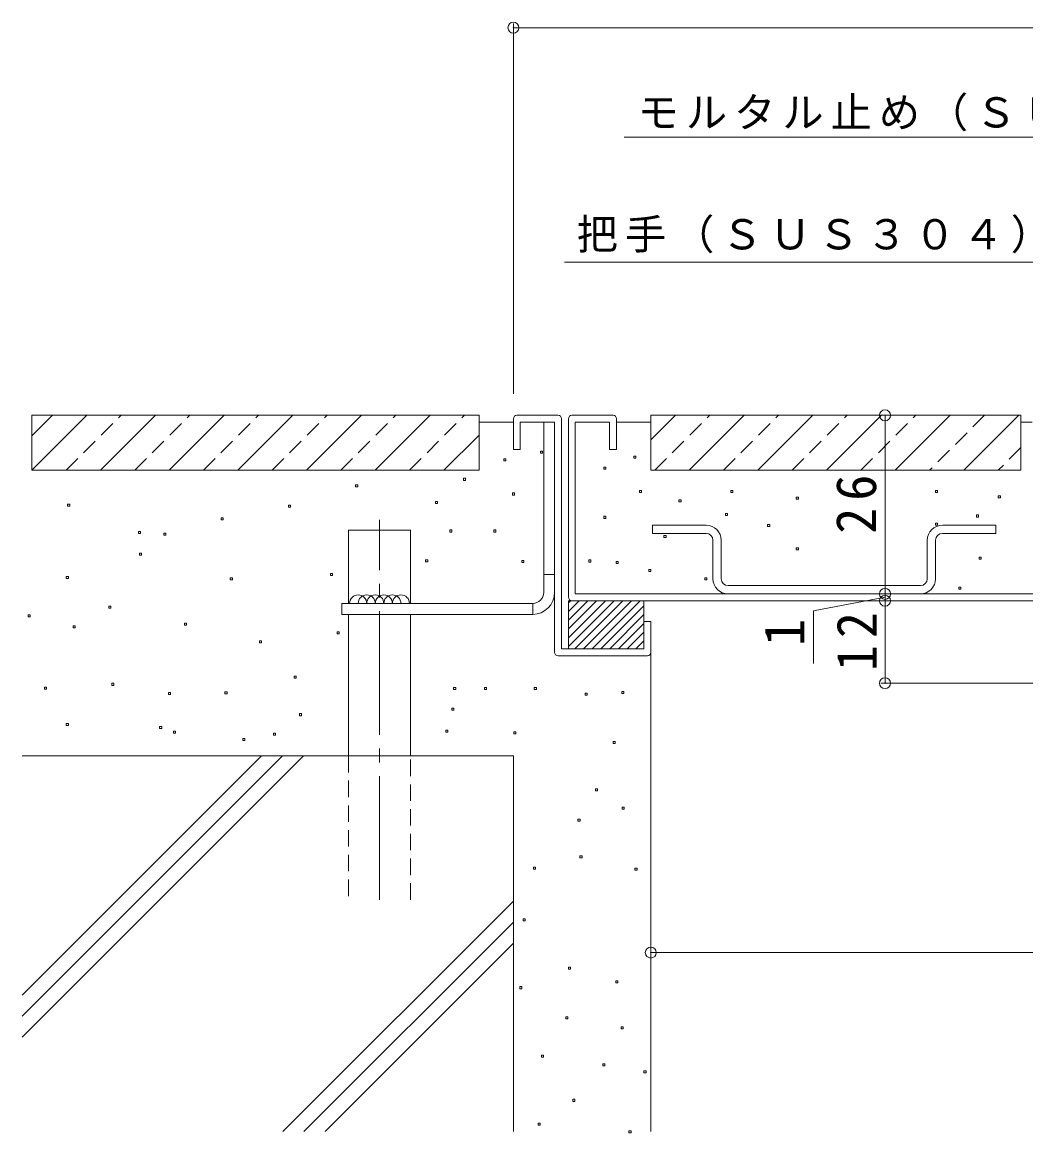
# Model space of a CAD drawing. Units: millimetres at full size. Extents: x -307 to 327, y -274 to 244.
# Drawn here: x -41.1 to 105, y 71.7 to 233.4 of the extents above; entities that cross this region are included whole.
import ezdxf
from ezdxf.enums import TextEntityAlignment as Align

# ---------------------------------------------------------------- set-up
doc = ezdxf.new("R2010")
doc.units = ezdxf.units.MM
doc.header["$LTSCALE"] = 2
doc.header["$PDMODE"] = 32
doc.header["$PDSIZE"] = 1.6
doc.linetypes.add('CHAIN2', pattern=[12, 9, -1, 1, -1])
doc.linetypes.add('DASHED1', pattern=[1.8, 1.2, -0.6])
for name, color, linetype, lineweight in [('D-1', 2, 'Continuous', 9), ('D-2', 3, 'Continuous', 9), ('D-3', 2, 'Continuous', 9), ('D-4', 7, 'Continuous', 9), ('D-5', 7, 'Continuous', 9), ('D-6', 7, 'Continuous', 9)]:
    doc.layers.add(name, color=color, linetype=linetype, lineweight=lineweight)
doc.styles.add('ＭＳ ゴシック', font='')
doc.styles.get('ＭＳ ゴシック').set_extended_font_data('MS Gothic')

msp = doc.modelspace()

# ---------------------------------------------------------------- linework, layer by layer
at = {"layer": 'D-1'}
for p, q in [((30.407, 175.655), (30.407, 171.155)), ((36.911, 176.155), (30.907, 176.155)), ((36.407, 175.155), (31.406, 175.155)), ((31.406, 175.155), (31.406, 171.155)), ((34.807, 150.367), (34.807, 175.155)), ((36.407, 141.655), (36.407, 175.155)), ((37.407, 175.655), (37.407, 142.155)), ((31.406, 171.155), (30.407, 171.155)), ((36.407, 152.967), (34.807, 152.967)), ((33.207, 148.767), (5.407, 148.767)), ((33.207, 148.767), (33.207, 147.167)), ((38.406, 142.155), (38.406, 149.155)), ((49.407, 149.155), (38.406, 149.155)), ((38.406, 143.776), (43.786, 149.155)), ((38.406, 145.049), (42.513, 149.155)), ((38.406, 146.321), (41.24, 149.155)), ((38.406, 148.867), (38.695, 149.155)), ((38.406, 142.503), (45.059, 149.155)), ((38.408, 147.596), (39.968, 149.155)), ((39.332, 142.155), (46.332, 149.155)), ((40.604, 142.155), (47.604, 149.155)), ((41.877, 142.155), (48.877, 149.155)), ((49.407, 146.155), (49.407, 149.155)), ((43.15, 142.155), (49.406, 148.412)), ((44.423, 142.155), (49.407, 147.139)), ((45.696, 142.155), (49.407, 145.866)), ((49.407, 146.155), (49.407, 142.155)), ((49.407, 146.155), (50.407, 146.155)), ((50.407, 141.655), (50.407, 146.155)), ((46.968, 142.155), (49.407, 144.594)), ((48.241, 142.155), (49.407, 143.321)), ((36.907, 141.155), (49.907, 141.155)), ((49.407, 142.155), (37.407, 142.155))]:
    msp.add_line(p, q, dxfattribs=at)
msp.add_lwpolyline([(33.207, 147.167), (5.407, 147.167), (5.407, 148.767)], dxfattribs=at)
for centre, radius, start, end in [((30.907, 175.655), 0.5, 90, 180), ((36.907, 175.655), 0.5, 0, 90), ((33.207, 150.367), 3.2, 270, 0), ((33.207, 150.367), 1.6, 270, 0), ((36.907, 141.655), 0.5, 180, 270), ((49.907, 141.655), 0.5, 270, 0)]:
    msp.add_arc(centre, radius, start, end, dxfattribs=at)
at = {"layer": 'D-2'}
for p, q in [((38.407, 149.655), (38.407, 175.655)), ((38.907, 176.155), (44.907, 176.155)), ((39.406, 175.155), (44.407, 175.155)), ((39.406, 175.155), (39.406, 150.155)), ((44.407, 175.155), (44.407, 171.155)), ((45.407, 175.655), (45.407, 171.155)), ((45.407, 174.155), (45.407, 172.955)), ((44.407, 171.155), (45.407, 171.155)), ((38.936, 149.155), (122.907, 149.155)), ((122.907, 150.155), (39.406, 150.155))]:
    msp.add_line(p, q, dxfattribs=at)
for centre, start, end in [((38.907, 175.655), 90, 180), ((44.907, 175.655), 0, 90), ((38.907, 149.655), 180, 270)]:
    msp.add_arc(centre, 0.5, start, end, dxfattribs=at)
at = {"layer": 'D-3'}
for p, q in [((50.656, 158.956), (50.656, 160.155)), ((58.457, 160.155), (50.656, 160.155)), ((92.857, 160.155), (100.657, 160.155)), ((100.657, 158.956), (100.657, 160.155)), ((58.456, 158.956), (50.656, 158.956)), ((92.857, 158.956), (100.657, 158.956)), ((59.456, 152.355), (59.456, 157.955)), ((60.656, 157.955), (60.656, 152.355)), ((90.657, 157.955), (90.657, 152.355)), ((91.857, 157.955), (91.857, 152.355)), ((89.656, 151.355), (61.657, 151.355))]:
    msp.add_line(p, q, dxfattribs=at)
for centre, radius, start, end in [((58.457, 157.955), 2.2, 0, 90), ((92.857, 157.955), 2.2, 90, 180), ((58.456, 157.955), 1, 0, 90), ((92.857, 157.955), 1, 90, 180), ((61.656, 152.355), 2.2, 180, 270), ((61.657, 152.355), 1, 180, 270), ((89.656, 152.355), 1, 270, 0), ((89.657, 152.355), 2.2, 270, 0)]:
    msp.add_arc(centre, radius, start, end, dxfattribs=at)
at = {"layer": 'D-4'}
for p, q in [((30.407, 179.272), (30.407, 233.191)), ((30.407, 232.591), (230.399, 232.591)), ((84.503, 176.155), (84.503, 150.155)), ((84.503, 150.155), (84.503, 149.155)), ((84.503, 149.155), (84.503, 137.155)), ((83.903, 137.155), (118.907, 137.155)), ((210.406, 97.931), (50.407, 97.931))]:
    msp.add_line(p, q, dxfattribs=at)
msp.add_lwpolyline([(84.503, 149.655), (74.089, 147.683), (74.089, 140.001)], dxfattribs=at)
for p in [(30.407, 232.591), (84.503, 176.155), (84.503, 150.155), (84.503, 149.155), (84.503, 137.155), (50.407, 97.931)]:
    msp.add_point(p, dxfattribs=at)
at = {"layer": 'D-5'}
for p, q in [((46.509, 216.658), (142.52, 216.658)), ((37.85, 198.431), (106.851, 198.431))]:
    msp.add_line(p, q, dxfattribs=at)
at = {"layer": 'D-6', "color": 6}
for p, q in [((-39.723, 173.155), (-36.723, 176.155)), ((-39.723, 168.155), (-31.723, 176.155)), ((-39.723, 176.155), (-39.723, 168.155)), ((25.407, 176.155), (-39.723, 176.155)), ((-29.723, 168.155), (-21.723, 176.155)), ((-19.723, 168.155), (-11.723, 176.155)), ((-9.723, 168.155), (-1.723, 176.155)), ((0.277, 168.155), (8.277, 176.155)), ((10.277, 168.155), (18.277, 176.155)), ((25.407, 176.155), (25.407, 168.155)), ((25.407, 175.155), (30.407, 175.155)), ((50.406, 175.155), (45.407, 175.155)), ((50.406, 176.155), (50.406, 168.155)), ((104.274, 176.155), (50.406, 176.155)), ((50.406, 172.579), (53.983, 176.155)), ((55.983, 168.155), (63.983, 176.155)), ((65.983, 168.155), (73.984, 176.155)), ((75.984, 168.155), (83.984, 176.155)), ((85.984, 168.155), (93.984, 176.155)), ((103.984, 176.155), (95.984, 168.155)), ((104.274, 168.155), (104.274, 176.155)), ((105.906, 175.155), (104.274, 175.155)), ((20.277, 168.155), (25.407, 173.285)), ((-39.723, 168.155), (25.407, 168.155)), ((104.274, 168.155), (50.406, 168.155)), ((15.414, 159.423), (6.414, 159.423)), ((6.414, 148.767), (6.414, 159.423)), ((15.414, 148.767), (15.414, 159.423)), ((6.414, 126.566), (6.414, 147.167)), ((15.414, 126.566), (15.414, 147.167)), ((50.407, 141.655), (50.407, 71.865)), ((-41.109, 126.566), (30.414, 126.566)), ((-6.279, 126.566), (-41.109, 91.736)), ((-0.159, 126.566), (-41.109, 85.616)), ((-3.219, 126.566), (-41.109, 88.676)), ((30.414, 126.566), (30.414, 71.865)), ((30.414, 105.427), (-3.147, 71.865)), ((30.414, 102.367), (-0.087, 71.865)), ((30.414, 99.307), (2.973, 71.865))]:
    msp.add_line(p, q, dxfattribs=at)
at = {"layer": 'D-6', "color": 6, "linetype": 'DASHED1'}
for p, q in [((-34.723, 168.155), (-26.723, 176.155)), ((-24.723, 168.155), (-16.723, 176.155)), ((-14.723, 168.155), (-6.723, 176.155)), ((-4.723, 168.155), (3.277, 176.155)), ((5.277, 168.155), (13.277, 176.155)), ((15.277, 168.155), (23.277, 176.155)), ((50.983, 168.155), (58.983, 176.155)), ((60.983, 168.155), (68.983, 176.155)), ((70.984, 168.155), (78.983, 176.155)), ((80.984, 168.155), (88.984, 176.155)), ((98.984, 176.155), (90.984, 168.155)), ((104.274, 171.446), (100.984, 168.155)), ((6.414, 126.566), (6.414, 105.623)), ((15.414, 105.623), (15.414, 126.566))]:
    msp.add_line(p, q, dxfattribs=at)
at = {"layer": 'D-6', "color": 6, "linetype": 'CHAIN2'}
msp.add_line((10.914, 105.623), (10.914, 160.943), dxfattribs=at)
at = {"layer": 'D-6'}
for points in [[(29.312, 169.518), (29.312, 169.818), (29.013, 169.818), (29.013, 169.518)], [(34.627, 170.623), (34.627, 170.923), (34.327, 170.923), (34.327, 170.623)], [(47.946, 169.892), (47.946, 170.192), (48.246, 170.192), (48.246, 169.892)], [(43.575, 168.303), (43.575, 168.603), (43.875, 168.603), (43.875, 168.303)], [(23.446, 166.688), (23.446, 166.988), (23.146, 166.988), (23.146, 166.688)], [(7.729, 165.736), (7.729, 166.036), (7.43, 166.036), (7.43, 165.736)], [(48.741, 164.925), (48.741, 165.225), (49.041, 165.225), (49.041, 164.925)], [(62.053, 164.925), (62.053, 165.225), (62.353, 165.225), (62.353, 164.925)], [(91.856, 164.925), (91.856, 165.225), (92.156, 165.225), (92.156, 164.925)], [(19.373, 163.306), (19.373, 163.606), (19.074, 163.606), (19.074, 163.306)], [(30.555, 164.549), (30.555, 164.849), (30.255, 164.849), (30.255, 164.549)], [(54.503, 163.534), (54.503, 163.834), (54.803, 163.834), (54.803, 163.534)], [(71.59, 163.931), (71.59, 164.231), (71.89, 164.231), (71.89, 163.931)], [(100.996, 164.13), (100.996, 164.43), (101.296, 164.43), (101.296, 164.13)], [(-34.195, 162.905), (-34.195, 163.205), (-34.495, 163.205), (-34.495, 162.905)], [(-2.035, 162.789), (-2.035, 163.09), (-2.335, 163.09), (-2.335, 162.789)], [(61.258, 161.547), (61.258, 161.847), (61.558, 161.847), (61.558, 161.547)], [(-11.837, 160.935), (-11.837, 161.235), (-12.137, 161.235), (-12.137, 160.935)], [(43.575, 161.15), (43.575, 161.45), (43.875, 161.45), (43.875, 161.15)], [(67.417, 159.958), (67.417, 160.258), (67.717, 160.258), (67.717, 159.958)], [(91.856, 160.156), (91.856, 160.456), (92.156, 160.456), (92.156, 160.156)], [(97.817, 161.348), (97.817, 161.649), (98.117, 161.649), (98.117, 161.348)], [(-23.891, 158.948), (-23.891, 159.248), (-24.191, 159.248), (-24.191, 158.948)], [(-20.182, 158.683), (-20.182, 158.983), (-20.482, 158.983), (-20.482, 158.683)], [(21.444, 159.165), (21.444, 159.465), (21.144, 159.465), (21.144, 159.165)], [(27.863, 159.165), (27.863, 159.465), (27.563, 159.465), (27.563, 159.165)], [(52.317, 158.368), (52.317, 158.668), (52.617, 158.668), (52.617, 158.368)], [(71.59, 156.58), (71.59, 156.88), (71.89, 156.88), (71.89, 156.58)], [(-23.758, 155.769), (-23.758, 156.069), (-24.058, 156.069), (-24.058, 155.769)], [(98.214, 155.189), (98.214, 155.489), (98.514, 155.489), (98.514, 155.189)], [(17.924, 154.817), (17.924, 155.117), (17.624, 155.117), (17.624, 154.817)], [(31.941, 154.726), (31.941, 155.026), (31.641, 155.026), (31.641, 154.726)], [(41.389, 154.792), (41.389, 155.092), (41.689, 155.092), (41.689, 154.792)], [(45.363, 154.593), (45.363, 154.893), (45.663, 154.893), (45.663, 154.593)], [(50.132, 153.401), (50.132, 153.701), (50.432, 153.701), (50.432, 153.401)], [(-34.394, 152.375), (-34.394, 152.675), (-34.694, 152.675), (-34.694, 152.375)], [(-10.513, 152.193), (-10.513, 152.493), (-10.813, 152.493), (-10.813, 152.193)], [(4.076, 152.842), (4.076, 153.142), (3.776, 153.142), (3.776, 152.842)], [(58.278, 152.209), (58.278, 152.509), (58.578, 152.509), (58.578, 152.209)], [(95.234, 150.818), (95.234, 151.118), (95.534, 151.118), (95.534, 150.818)], [(-28.211, 148.075), (-28.211, 148.375), (-28.511, 148.375), (-28.511, 148.075)], [(-39.957, 146.812), (-39.957, 147.112), (-40.257, 147.112), (-40.257, 146.812)], [(-17.173, 145.603), (-17.173, 145.903), (-17.473, 145.903), (-17.473, 145.603)], [(-33.4, 145.222), (-33.4, 145.522), (-33.7, 145.522), (-33.7, 145.222)], [(5.041, 144.326), (5.041, 144.626), (4.741, 144.626), (4.741, 144.326)], [(-6.262, 143.031), (-6.262, 143.331), (-6.562, 143.331), (-6.562, 143.031)], [(-1.224, 137.893), (-1.224, 138.193), (-1.524, 138.193), (-1.524, 137.893)], [(-37.573, 136.281), (-37.573, 136.581), (-37.873, 136.581), (-37.873, 136.281)], [(-27.774, 136.833), (-27.774, 137.133), (-28.074, 137.133), (-28.074, 136.833)], [(-11.291, 135.597), (-11.291, 135.897), (-11.591, 135.897), (-11.591, 135.597)], [(22.001, 136.215), (22.001, 136.515), (21.701, 136.515), (21.701, 136.215)], [(26.504, 136.215), (26.504, 136.515), (26.204, 136.515), (26.204, 136.215)], [(33.745, 136.215), (33.745, 136.515), (33.445, 136.515), (33.445, 136.215)], [(46.464, 135.647), (46.464, 135.947), (46.164, 135.947), (46.164, 135.647)], [(-19.503, 135.509), (-19.503, 135.809), (-19.803, 135.809), (-19.803, 135.509)], [(41.14, 135.399), (41.14, 135.699), (40.84, 135.699), (40.84, 135.399)], [(-0.429, 132.418), (-0.429, 132.718), (-0.729, 132.718), (-0.729, 132.418)], [(21.736, 133.213), (21.736, 133.513), (21.436, 133.513), (21.436, 133.213)], [(-34.392, 130.97), (-34.392, 131.27), (-34.692, 131.27), (-34.692, 130.97)], [(-20.798, 130.563), (-20.798, 130.863), (-21.098, 130.863), (-21.098, 130.563)], [(-18.797, 129.857), (-18.797, 130.157), (-19.097, 130.157), (-19.097, 129.857)], [(-4.226, 129.592), (-4.226, 129.892), (-4.526, 129.892), (-4.526, 129.592)], [(20.853, 130.034), (20.853, 130.334), (20.553, 130.334), (20.553, 130.034)], [(30.743, 129.769), (30.743, 130.069), (30.443, 130.069), (30.443, 129.769)], [(-8.713, 128.822), (-8.713, 129.122), (-9.013, 129.122), (-9.013, 128.822)], [(45.225, 128.356), (45.225, 128.656), (44.925, 128.656), (44.925, 128.356)], [(42.664, 121.468), (42.664, 121.768), (42.364, 121.768), (42.364, 121.468)], [(46.549, 118.819), (46.549, 119.119), (46.249, 119.119), (46.249, 118.819)], [(40.103, 117.053), (40.103, 117.353), (39.803, 117.353), (39.803, 117.053)], [(40.39, 111.728), (40.39, 112.028), (40.09, 112.028), (40.09, 111.728)], [(33.626, 110.071), (33.626, 110.371), (33.326, 110.371), (33.326, 110.071)], [(48.397, 109.933), (48.397, 110.233), (48.097, 110.233), (48.097, 109.933)], [(32.108, 102.548), (32.108, 102.848), (31.808, 102.848), (31.808, 102.548)], [(38.736, 95.525), (38.736, 95.825), (38.436, 95.825), (38.436, 95.525)], [(45.592, 93.5), (45.592, 93.8), (45.292, 93.8), (45.292, 93.5)], [(31.65, 92.672), (31.65, 92.972), (31.35, 92.972), (31.35, 92.672)], [(38.322, 88.278), (38.322, 88.578), (38.022, 88.578), (38.022, 88.278)], [(46.397, 86.828), (46.397, 87.128), (46.097, 87.128), (46.097, 86.828)], [(34.802, 82.687), (34.802, 82.987), (34.502, 82.987), (34.502, 82.687)], [(43.705, 81.444), (43.705, 81.745), (43.405, 81.745), (43.405, 81.444)], [(49.71, 80.409), (49.71, 80.709), (49.41, 80.709), (49.41, 80.409)], [(39.357, 76.268), (39.357, 76.568), (39.057, 76.568), (39.057, 76.268)], [(34.316, 72.8), (34.316, 73.1), (34.017, 73.1), (34.017, 72.8)], [(47.525, 71.69), (47.525, 71.99), (47.225, 71.99), (47.225, 71.69)]]:
    msp.add_lwpolyline(points, close=True, dxfattribs=at)
at = {"layer": 'D-6', "color": 6}
for centre in [(7.801, 148.767), (9.046, 148.767), (10.292, 148.767), (11.537, 148.767), (12.783, 148.767), (14.028, 148.767)]:
    msp.add_arc(centre, 1.245, 0, 180, dxfattribs=at)

# ---------------------------------------------------------------- texts
at = {"layer": 'D-4', "color": 2, "style": 'ＭＳ ゴシック'}
msp.add_text('1', height=5.865, rotation=90, dxfattribs=at).set_placement((74.525, 142.547), align=Align.BOTTOM_LEFT)
at = {"layer": 'D-4', "color": 2, "char_height": 5.865, "attachment_point": 7, "rotation": 90, "style": 'ＭＳ ゴシック'}
for s, insert in [('\\T1.27;\\W0.95;26', (83.303, 158.905)), ('\\T1.27;\\W0.95;12', (83.303, 138.905))]:
    msp.add_mtext(s, dxfattribs=dict(at, insert=insert))
at = {"layer": 'D-5', "char_height": 4.399, "attachment_point": 7, "style": 'ＭＳ ゴシック'}
for s, insert in [('\\T1.17;モルタル止め（ＳＵＳ３０４）', (48.495, 217.487)), ('\\T1.17;把手（ＳＵＳ３０４）', (39.612, 199.741))]:
    msp.add_mtext(s, dxfattribs=dict(at, insert=insert))

doc.saveas('drawing.dxf')
